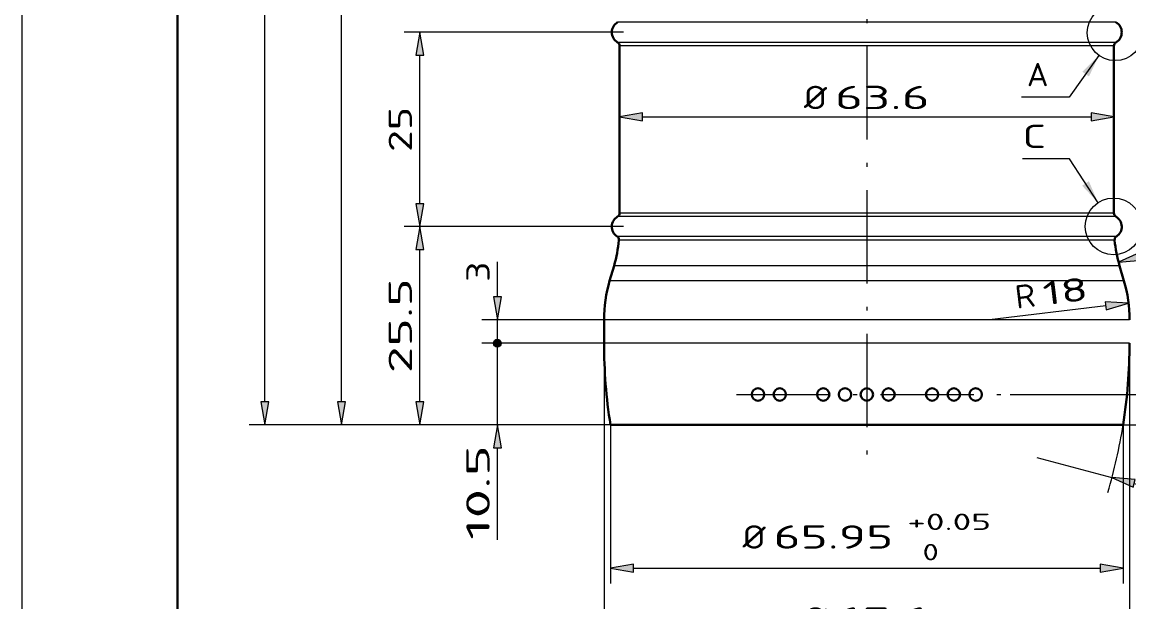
# Model space of a CAD drawing. Extents: x 0 to 297, y 0 to 420.
# Drawn here: x 0 to 142.4, y 83.9 to 158.5 of the extents above; entities that cross this region are included whole.
import ezdxf
from ezdxf.enums import TextEntityAlignment as Align

# ---------------------------------------------------------------- set-up
doc = ezdxf.new("R2010")
doc.units = 0
doc.linetypes.add('DASHDOT', pattern=[18.5, 12, -3, 0.5, -3])
doc.layers.get('0').update_dxf_attribs({"lineweight": 13})
doc.layers.add('2', color=7, linetype='Continuous', lineweight=13)
doc.layers.add('5', color=7, linetype='Continuous', lineweight=13)
doc.styles.get("Standard").update_dxf_attribs({"font": 'isocp.shx'})

# ---------------------------------------------------------------- blocks, each defined once
blk = doc.blocks.new('BLOCK54')
at = {"color": 7, "lineweight": 13}
blk.add_lwpolyline([(29.87, -219.38), (26.05, -224.73), (19.92, -224.73)], dxfattribs=at)
blk.add_circle((31.96, -216.46), 3.59, dxfattribs=at)
blk.add_solid([(28.58, -222.09), (29.87, -219.38), (27.73, -221.48)], dxfattribs=at)
blk.add_text('A', height=3, dxfattribs=at).set_placement((20.59, -223.34), (23.38, -223.34), align=Align.FIT)
blk = doc.blocks.new('BLOCK55')
at = {"color": 7, "lineweight": 13}
blk.add_lwpolyline([(29.75, -238.32), (26.06, -232.68), (20.04, -232.68)], dxfattribs=at)
blk.add_circle((31.75, -241.38), 3.65, dxfattribs=at)
blk.add_solid([(27.7, -236.13), (29.75, -238.32), (28.57, -235.56)], dxfattribs=at)
blk.add_text('C', height=3, dxfattribs=at).set_placement((20.04, -231.29), (23.06, -231.29), align=Align.FIT)
blk = doc.blocks.new('BLOCK57')
at = {"color": 7, "lineweight": 13, "ltscale": 0.25}
blk.add_line((21.88, -271.09), (31.54, -273.66), dxfattribs=at)
at = {"color": 7, "lineweight": 13, "ltscale": 0.446069}
blk.add_line((34.4, -274.42), (51.64, -279.01), dxfattribs=at)
at = {"color": 7, "lineweight": 13}
blk.add_lwpolyline([(34.53, -273.92), (31.54, -273.66), (34.27, -274.93)], close=True, dxfattribs=at)
blk.add_arc((-33.4, -256.4), 67.2, 343.4086, 351.0107, dxfattribs=at)
blk.add_solid([(34.53, -273.92), (31.54, -273.66), (34.53, -273.92), (34.27, -274.93)], dxfattribs=at)
for s, p, p2 in [('R', (36.63, -273.98), (39.15, -274.65)), ('67.2', (40.11, -274.91), (51.9, -278.04))]:
    blk.add_text(s, height=3, rotation=345.1139, dxfattribs=at).set_placement(p, p2, align=Align.FIT)
blk = doc.blocks.new('BLOCK62')
at = {"color": 7, "lineweight": 13}
for p, q in [((-32.97, -266.9), (-32.97, -287.32)), ((32.97, -266.9), (32.97, -287.32)), ((-30.02, -285.32), (30.02, -285.32))]:
    blk.add_line(p, q, dxfattribs=at)
for points in [[(-30.02, -284.8), (-32.97, -285.32), (-30.02, -285.84)], [(30.02, -285.84), (32.97, -285.32), (30.02, -284.8)]]:
    blk.add_lwpolyline(points, close=True, dxfattribs=at)
for points in [[(-30.02, -284.8), (-32.97, -285.32), (-30.02, -284.8), (-30.02, -285.84)], [(30.02, -285.84), (32.97, -285.32), (30.02, -285.84), (30.02, -284.8)]]:
    blk.add_solid(points, dxfattribs=at)
for s, height, p, p2 in [('+0.05', 2.1, (5.21, -280.42), (15.99, -280.42)), ('%%c', 3, (-15.99, -282.82), (-12.99, -282.82)), ('65.95', 3, (-11.99, -282.82), (3.41, -282.82)), (' 0', 2.1, (5.21, -284.32), (9.27, -284.32))]:
    blk.add_text(s, height=height, dxfattribs=at).set_placement(p, p2, align=Align.FIT)
blk = doc.blocks.new('BLOCK63')
at = {"color": 7, "lineweight": 13}
for p, q in [((-33.8, -256.4), (-33.8, -296.37)), ((33.8, -256.4), (33.8, -296.37)), ((-30.85, -294.37), (30.85, -294.37))]:
    blk.add_line(p, q, dxfattribs=at)
for points in [[(-30.85, -293.85), (-33.8, -294.37), (-30.85, -294.89)], [(30.85, -294.89), (33.8, -294.37), (30.85, -293.85)]]:
    blk.add_lwpolyline(points, close=True, dxfattribs=at)
for points in [[(-30.85, -293.85), (-33.8, -294.37), (-30.85, -293.85), (-30.85, -294.89)], [(30.85, -294.89), (33.8, -294.37), (30.85, -294.89), (30.85, -293.85)]]:
    blk.add_solid(points, dxfattribs=at)
for s, p, p2 in [('%%c', (-8.1, -293.37), (-5.1, -293.37)), ('67.6', (-4.1, -293.37), (8.1, -293.37))]:
    blk.add_text(s, height=3, dxfattribs=at).set_placement(p, p2, align=Align.FIT)
blk = doc.blocks.new('BLOCK65')
at = {"color": 7, "lineweight": 13, "ltscale": 0.113477}
blk.add_line((-47.52, -250.45), (-47.52, -245.91), dxfattribs=at)
at = {"color": 7, "lineweight": 13, "ltscale": 0.392981}
for p, q in [((-33.8, -253.4), (-49.52, -253.4)), ((-33.8, -256.4), (-49.52, -256.4))]:
    blk.add_line(p, q, dxfattribs=at)
at = {"color": 7, "lineweight": 13, "ltscale": 0.0625}
blk.add_line((-47.52, -255.9), (-47.52, -253.4), dxfattribs=at)
at = {"color": 7, "lineweight": 13}
blk.add_lwpolyline([(-48.04, -250.45), (-47.52, -253.4), (-47, -250.45)], close=True, dxfattribs=at)
at = {"color": 7, "lineweight": 13, "const_width": 0.5}
for points in [[(-47.27, -256.4, 1), (-47.77, -256.4)], [(-47.77, -256.4, 1), (-47.27, -256.4)]]:
    blk.add_lwpolyline(points, format="xyb", dxfattribs=at)
at = {"color": 7, "lineweight": 13}
blk.add_circle((-47.52, -256.4), 0.5, dxfattribs=at)
blk.add_solid([(-48.04, -250.45), (-47.52, -253.4), (-48.04, -250.45), (-47, -250.45)], dxfattribs=at)
blk.add_text('3', height=3, rotation=90, dxfattribs=at).set_placement((-48.52, -248.51), (-48.52, -245.91), align=Align.FIT)
blk = doc.blocks.new('BLOCK66')
at = {"color": 7, "lineweight": 13, "ltscale": 0.392981}
blk.add_line((-33.8, -256.4), (-49.52, -256.4), dxfattribs=at)
at = {"color": 7, "lineweight": 13, "ltscale": 0.25}
blk.add_line((-47.52, -266.9), (-47.52, -256.9), dxfattribs=at)
at = {"color": 7, "lineweight": 13, "ltscale": 0.413615}
blk.add_line((-32.97, -266.9), (-49.52, -266.9), dxfattribs=at)
at = {"color": 7, "lineweight": 13, "ltscale": 0.295917}
blk.add_line((-47.52, -281.69), (-47.52, -269.85), dxfattribs=at)
at = {"color": 7, "lineweight": 13, "const_width": 0.5}
for points in [[(-47.27, -256.4, 1), (-47.77, -256.4)], [(-47.77, -256.4, 1), (-47.27, -256.4)]]:
    blk.add_lwpolyline(points, format="xyb", dxfattribs=at)
at = {"color": 7, "lineweight": 13}
blk.add_lwpolyline([(-47, -269.85), (-47.52, -266.9), (-48.04, -269.85)], close=True, dxfattribs=at)
blk.add_circle((-47.52, -256.4), 0.5, dxfattribs=at)
blk.add_solid([(-47, -269.85), (-47.52, -266.9), (-47, -269.85), (-48.04, -269.85)], dxfattribs=at)
blk.add_text('10.5', height=3, rotation=90, dxfattribs=at).set_placement((-48.52, -281.69), (-48.52, -269.49), align=Align.FIT)
blk = doc.blocks.new('BLOCK67')
at = {"color": 7, "lineweight": 13}
for p, q in [((-77.44, -263.95), (-77.44, -2.95)), ((-32.97, -266.9), (-79.44, -266.9))]:
    blk.add_line(p, q, dxfattribs=at)
blk.add_lwpolyline([(-77.96, -263.95), (-77.44, -266.9), (-76.92, -263.95)], close=True, dxfattribs=at)
blk.add_solid([(-77.96, -263.95), (-77.44, -266.9), (-77.96, -263.95), (-76.92, -263.95)], dxfattribs=at)
blk = doc.blocks.new('BLOCK68')
at = {"color": 7, "lineweight": 13}
for p, q in [((0, -205.8), (56.67, -205.8)), ((54.67, -263.95), (54.67, -208.75)), ((32.97, -266.9), (56.67, -266.9))]:
    blk.add_line(p, q, dxfattribs=at)
for points in [[(55.19, -208.75), (54.67, -205.8), (54.15, -208.75)], [(54.15, -263.95), (54.67, -266.9), (55.19, -263.95)]]:
    blk.add_lwpolyline(points, close=True, dxfattribs=at)
for points in [[(55.19, -208.75), (54.67, -205.8), (55.19, -208.75), (54.15, -208.75)], [(54.15, -263.95), (54.67, -266.9), (54.15, -263.95), (55.19, -263.95)]]:
    blk.add_solid(points, dxfattribs=at)
blk.add_text('61.1', height=3, rotation=90, dxfattribs=at).set_placement((53.67, -242.45), (53.67, -230.25), align=Align.FIT)
blk = doc.blocks.new('BLOCK69')
at = {"color": 7, "lineweight": 13, "ltscale": 0.301139}
blk.add_line((35.25, -245.21), (46.9, -242.16), dxfattribs=at)
at = {"color": 7, "lineweight": 13}
blk.add_lwpolyline([(35.11, -244.71), (32.39, -245.96), (35.38, -245.71)], close=True, dxfattribs=at)
blk.add_solid([(35.11, -244.71), (32.39, -245.96), (35.11, -244.71), (35.38, -245.71)], dxfattribs=at)
for s, p, p2 in [('18', (40.45, -242.81), (46.06, -241.34)), ('R', (36.97, -243.73), (39.49, -243.07))]:
    blk.add_text(s, height=3, rotation=14.6715, dxfattribs=at).set_placement(p, p2, align=Align.FIT)
blk = doc.blocks.new('BLOCK70')
at = {"color": 7, "lineweight": 13, "ltscale": 0.376139}
blk.add_line((30.74, -251.59), (15.8, -253.4), dxfattribs=at)
at = {"color": 7, "lineweight": 13}
blk.add_lwpolyline([(30.8, -252.11), (33.67, -251.24), (30.67, -251.07)], close=True, dxfattribs=at)
blk.add_solid([(30.8, -252.11), (33.67, -251.24), (30.8, -252.11), (30.67, -251.07)], dxfattribs=at)
for s, p, p2 in [('R', (19.26, -251.97), (21.84, -251.66)), ('18', (22.83, -251.54), (28.59, -250.84))]:
    blk.add_text(s, height=3, rotation=6.903, dxfattribs=at).set_placement(p, p2, align=Align.FIT)
blk = doc.blocks.new('BLOCK75')
at = {"color": 7, "lineweight": 13}
blk.add_line((-28.85, -227.29), (28.85, -227.29), dxfattribs=at)
for points in [[(-28.85, -226.77), (-31.8, -227.29), (-28.85, -227.81)], [(28.85, -227.81), (31.8, -227.29), (28.85, -226.77)]]:
    blk.add_lwpolyline(points, close=True, dxfattribs=at)
for points in [[(-28.85, -226.77), (-31.8, -227.29), (-28.85, -226.77), (-28.85, -227.81)], [(28.85, -227.81), (31.8, -227.29), (28.85, -227.81), (28.85, -226.77)]]:
    blk.add_solid(points, dxfattribs=at)
for s, p, p2 in [('%%c', (-8.1, -226.29), (-5.1, -226.29)), ('63.6', (-4.1, -226.29), (8.1, -226.29))]:
    blk.add_text(s, height=3, dxfattribs=at).set_placement(p, p2, align=Align.FIT)
blk = doc.blocks.new('BLOCK76')
at = {"color": 7, "lineweight": 13}
for p, q in [((-31.3, -241.4), (-59.51, -241.4)), ((-32.97, -266.9), (-59.51, -266.9))]:
    blk.add_line(p, q, dxfattribs=at)
at = {"color": 7, "lineweight": 13, "ltscale": 0.489779}
blk.add_line((-57.51, -263.95), (-57.51, -244.35), dxfattribs=at)
at = {"color": 7, "lineweight": 13}
for points in [[(-56.98, -244.35), (-57.51, -241.4), (-58.03, -244.35)], [(-58.03, -263.95), (-57.51, -266.9), (-56.98, -263.95)]]:
    blk.add_lwpolyline(points, close=True, dxfattribs=at)
for points in [[(-56.98, -244.35), (-57.51, -241.4), (-56.98, -244.35), (-58.03, -244.35)], [(-58.03, -263.95), (-57.51, -266.9), (-58.03, -263.95), (-56.98, -263.95)]]:
    blk.add_solid(points, dxfattribs=at)
blk.add_text('25.5', height=3, rotation=90, dxfattribs=at).set_placement((-58.51, -260.25), (-58.51, -248.05), align=Align.FIT)
blk = doc.blocks.new('BLOCK77')
at = {"color": 7, "lineweight": 13}
for p, q in [((-31.3, -216.4), (-59.51, -216.4)), ((-31.3, -241.4), (-59.51, -241.4))]:
    blk.add_line(p, q, dxfattribs=at)
at = {"color": 7, "lineweight": 13, "ltscale": 0.477279}
blk.add_line((-57.51, -238.45), (-57.51, -219.35), dxfattribs=at)
at = {"color": 7, "lineweight": 13}
for points in [[(-56.98, -219.35), (-57.51, -216.4), (-58.03, -219.35)], [(-58.03, -238.45), (-57.51, -241.4), (-56.98, -238.45)]]:
    blk.add_lwpolyline(points, close=True, dxfattribs=at)
for points in [[(-56.98, -219.35), (-57.51, -216.4), (-56.98, -219.35), (-58.03, -219.35)], [(-58.03, -238.45), (-57.51, -241.4), (-58.03, -238.45), (-56.98, -238.45)]]:
    blk.add_solid(points, dxfattribs=at)
blk.add_text('25', height=3, rotation=90, dxfattribs=at).set_placement((-58.51, -231.8), (-58.51, -226), align=Align.FIT)
blk = doc.blocks.new('BLOCK78')
at = {"color": 7, "lineweight": 13}
for p, q in [((-31.8, -135.9), (-69.58, -135.9)), ((-67.58, -263.95), (-67.58, -138.85)), ((-32.97, -266.9), (-69.58, -266.9))]:
    blk.add_line(p, q, dxfattribs=at)
for points in [[(-67.06, -138.85), (-67.58, -135.9), (-68.1, -138.85)], [(-68.1, -263.95), (-67.58, -266.9), (-67.06, -263.95)]]:
    blk.add_lwpolyline(points, close=True, dxfattribs=at)
for points in [[(-67.06, -138.85), (-67.58, -135.9), (-67.06, -138.85), (-68.1, -138.85)], [(-68.1, -263.95), (-67.58, -266.9), (-68.1, -263.95), (-67.06, -263.95)]]:
    blk.add_solid(points, dxfattribs=at)
blk.add_text('131', height=3, rotation=90, dxfattribs=at).set_placement((-68.58, -205.9), (-68.58, -196.9), align=Align.FIT)
blk = doc.blocks.new('BLOCK84')
at = {"color": 7, "lineweight": 13, "ltscale": 0.247705}
blk.add_line((44.05, -260.05), (44.05, -250.14), dxfattribs=at)
at = {"color": 7, "lineweight": 13}
blk.add_line((18.44, -263), (46.05, -263), dxfattribs=at)
at = {"color": 7, "lineweight": 13, "ltscale": 0.0975}
blk.add_line((44.05, -266.9), (44.05, -263), dxfattribs=at)
at = {"color": 7, "lineweight": 13, "ltscale": 0.326909}
blk.add_line((32.97, -266.9), (46.05, -266.9), dxfattribs=at)
at = {"color": 7, "lineweight": 13, "ltscale": 0.051139}
blk.add_line((44.05, -271.9), (44.05, -269.85), dxfattribs=at)
at = {"color": 7, "lineweight": 13}
for points in [[(43.53, -260.05), (44.05, -263), (44.57, -260.05)], [(44.57, -269.85), (44.05, -266.9), (43.53, -269.85)]]:
    blk.add_lwpolyline(points, close=True, dxfattribs=at)
for points in [[(43.53, -260.05), (44.05, -263), (43.53, -260.05), (44.57, -260.05)], [(44.57, -269.85), (44.05, -266.9), (44.57, -269.85), (43.53, -269.85)]]:
    blk.add_solid(points, dxfattribs=at)
blk.add_text('3.9', height=3, rotation=90, dxfattribs=at).set_placement((43.05, -259.14), (43.05, -250.14), align=Align.FIT)
blk = doc.blocks.new('BLOCK85')
at = {"color": 7, "lineweight": 13}
for p, q in [((28.13, -215.1), (-32.05, -215.1)), ((28.13, -217.7), (-32.05, -217.7)), ((27.91, -218.13), (-31.8, -218.13)), ((28.13, -240.1), (-32.05, -240.1)), ((27.91, -239.67), (-31.8, -239.67)), ((28.18, -242.66), (-32.11, -242.66)), ((27.98, -243.13), (-31.88, -243.13)), ((28.54, -246.44), (-32.52, -246.44)), ((29.03, -248.36), (-33.08, -248.36)), ((29.66, -253.4), (-33.8, -253.4)), ((29.66, -256.4), (-33.8, -256.4))]:
    blk.add_line(p, q, dxfattribs=at)
at = {"color": 7, "lineweight": 13, "ltscale": 0.098087}
for p, q in [((32.05, -215.1), (28.13, -215.1)), ((32.05, -217.7), (28.13, -217.7)), ((32.05, -240.1), (28.13, -240.1))]:
    blk.add_line(p, q, dxfattribs=at)
at = {"color": 7, "lineweight": 30}
for p, q in [((-31.8, -239.67), (-31.8, -218.13)), ((31.8, -239.67), (31.8, -218.13)), ((32.97, -266.9), (-32.97, -266.9))]:
    blk.add_line(p, q, dxfattribs=at)
at = {"color": 7, "lineweight": 13, "ltscale": 0.097322}
for p, q in [((31.8, -218.13), (27.91, -218.13)), ((31.8, -239.67), (27.91, -239.67))]:
    blk.add_line(p, q, dxfattribs=at)
at = {"color": 7, "lineweight": 13, "ltscale": 0.097577}
blk.add_line((31.88, -243.13), (27.98, -243.13), dxfattribs=at)
at = {"color": 7, "lineweight": 13, "ltscale": 0.098273}
blk.add_line((32.11, -242.66), (28.18, -242.66), dxfattribs=at)
at = {"color": 7, "lineweight": 30, "ltscale": 0.05}
for p, q in [((-32.52, -246.44), (-33.08, -248.36)), ((32.52, -246.44), (33.08, -248.36))]:
    blk.add_line(p, q, dxfattribs=at)
at = {"color": 7, "lineweight": 13, "ltscale": 0.099525}
blk.add_line((32.52, -246.44), (28.54, -246.44), dxfattribs=at)
at = {"color": 7, "lineweight": 13, "ltscale": 0.101239}
blk.add_line((33.08, -248.36), (29.03, -248.36), dxfattribs=at)
at = {"color": 7, "lineweight": 30, "ltscale": 0.075}
blk.add_line((-33.8, -256.4), (-33.8, -253.4), dxfattribs=at)
at = {"color": 7, "lineweight": 13, "ltscale": 0.103443}
for p, q in [((33.8, -253.4), (29.66, -253.4)), ((33.8, -256.4), (29.66, -256.4))]:
    blk.add_line(p, q, dxfattribs=at)
at = {"color": 7, "lineweight": 30}
for centre, radius, start, end in [((-31.3, -216.4), 1.5, 120.0001, 239.9999), ((31.3, -216.4), 1.5, 300.0001, 59.9999), ((-32.3, -218.13), 0.5, 0.0001, 59.9999), ((32.3, -218.13), 0.5, 120.0001, 179.9999), ((-31.3, -241.4), 1.5, 120.0001, 237.2795), ((-32.3, -239.67), 0.5, 300.0001, 359.9999), ((32.3, -239.67), 0.5, 180.0001, 239.9999), ((31.3, -241.4), 1.5, 302.7205, 59.9999), ((-49.8, -241.4), 18, 343.7398, 354.4824), ((-32.38, -243.08), 0.5, 354.4825, 57.2795), ((32.38, -243.08), 0.5, 122.7205, 185.5175), ((49.8, -241.4), 18, 185.5176, 196.2602), ((-15.8, -253.4), 18, 163.7398, 180), ((15.8, -253.4), 18, 0, 16.2602), ((33.4, -256.4), 67.2, 180, 188.9893), ((-33.4, -256.4), 67.2, 351.0107, 360)]:
    blk.add_arc(centre, radius, start, end, dxfattribs=at)

msp = doc.modelspace()

# ---------------------------------------------------------------- linework, layer by layer
at = {"color": 7, "linetype": 'DASHDOT', "lineweight": 13}
for p, q in [((108.66, 377.38), (108.66, 100.85)), ((91.91, 110.59), (127.1, 110.59))]:
    msp.add_line(p, q, dxfattribs=at)
at = {"color": 7, "lineweight": 30}
for centre in [(94.66, 110.59), (97.46, 110.59), (103.06, 110.59), (105.86, 110.59), (108.66, 110.59), (111.46, 110.59), (117.06, 110.59), (119.86, 110.59), (122.66, 110.59)]:
    msp.add_circle(centre, 0.8, dxfattribs=at)
at = {"layer": '2', "color": 7, "lineweight": 13}
msp.add_line((0, 0), (0, 420), dxfattribs=at)
at = {"layer": '5', "color": 7, "lineweight": 30}
msp.add_line((20, 5), (20, 415), dxfattribs=at)

# ---------------------------------------------------------------- block references
at = {"lineweight": 0}
for name in ['BLOCK67', 'BLOCK85', 'BLOCK78', 'BLOCK68', 'BLOCK54', 'BLOCK77', 'BLOCK75', 'BLOCK55', 'BLOCK69', 'BLOCK76', 'BLOCK65', 'BLOCK70', 'BLOCK84', 'BLOCK66', 'BLOCK63', 'BLOCK62', 'BLOCK57']:
    msp.add_blockref(name, (108.66, 373.59), dxfattribs=at)

doc.saveas('drawing.dxf')
